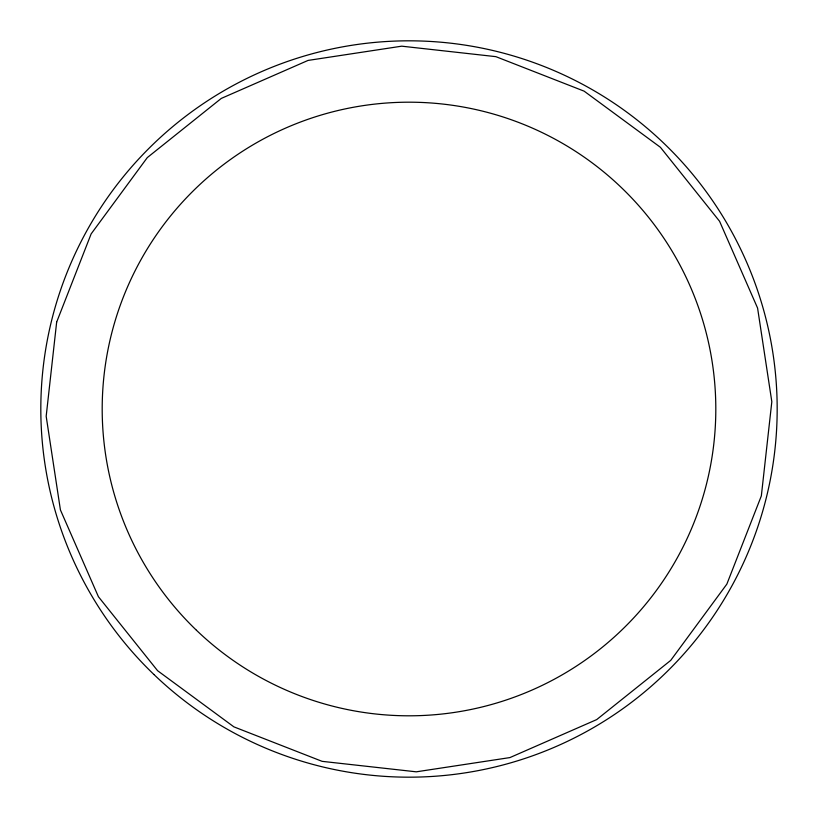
<?xml version="1.0" encoding="UTF-8"?>
<svg xmlns="http://www.w3.org/2000/svg" width="818" height="818" viewBox="0 0 818 818"><rect width="100%" height="100%" fill="white"/><g stroke="black" fill="none" stroke-linecap="round" stroke-linejoin="round"><path stroke-width="1.23" d="M56.657 322.118L46.176 416.27L60.42 509.931L98.416 596.711L157.588 670.699L233.887 726.854L322.118 761.343L416.27 771.824L509.931 757.58L596.711 719.584L670.699 660.412L726.854 584.113L761.343 495.882L771.824 401.73L757.58 308.069L719.584 221.289L660.412 147.301L584.113 91.146L495.882 56.657L401.73 46.176L308.069 60.42L221.289 98.416L147.301 157.588L91.146 233.887L56.657 322.118M153.927 674.502A368.172 368.172 0 0 0 766.466 497.139A368.172 368.172 0 0 0 306.597 55.348A368.172 368.172 0 0 0 153.927 674.502M196.443 630.249A306.811 306.811 0 0 0 706.885 482.456A306.811 306.811 0 0 0 323.672 114.295A306.811 306.811 0 0 0 196.443 630.249"/></g></svg>
